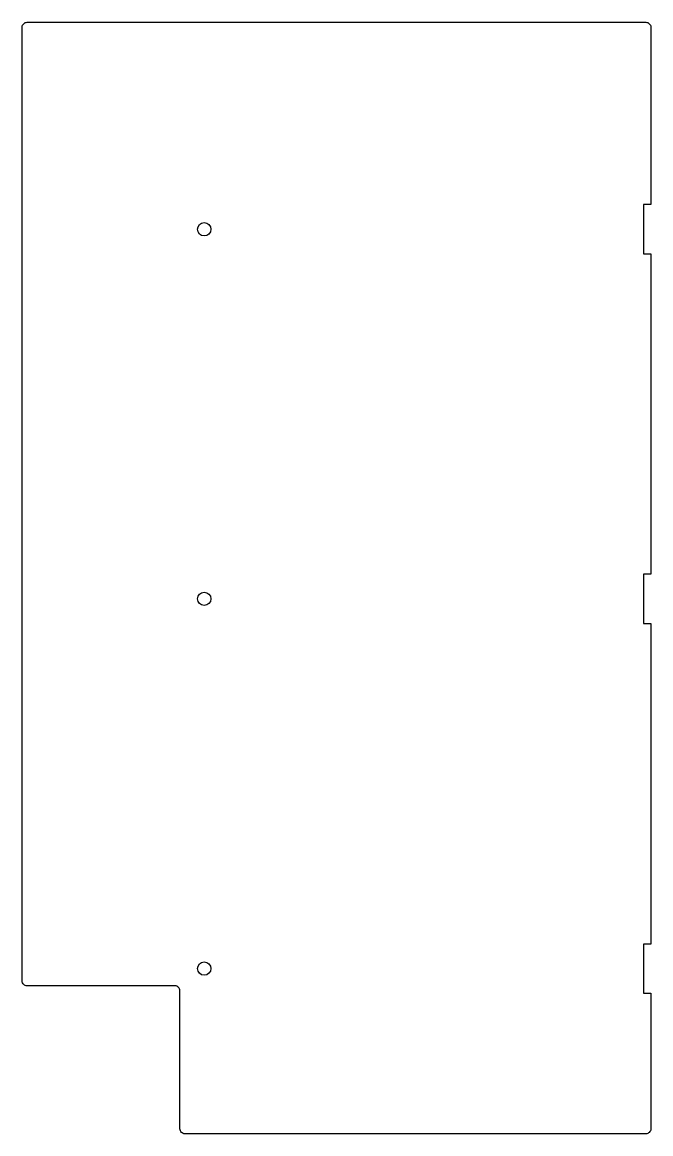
# Model space of a CAD drawing. Header units: millimetres. Extents: x 15 to 270, y -386 to 65.
import ezdxf

# ---------------------------------------------------------------- set-up
doc = ezdxf.new("R2010")
doc.units = ezdxf.units.MM
doc.layers.get('0').update_dxf_attribs({"linetype": 'CONTINUOUS'})

msp = doc.modelspace()

# ---------------------------------------------------------------- linework, layer by layer
for points in [[(269.98, -383.98, -0.414214), (267.98, -385.98), (80.98, -385.98, -0.414214), (78.98, -383.98), (78.98, -327.98, 0.414214), (76.98, -325.98), (16.98, -325.98, -0.414214), (14.98, -323.98), (14.98, 63.02, -0.414214), (16.98, 65.02), (267.98, 65.02, -0.414214), (269.98, 63.02), (269.98, -8.98), (266.98, -8.98), (266.98, -28.98), (269.98, -28.98), (269.98, -158.98), (266.98, -158.98), (266.98, -178.98), (269.98, -178.98), (269.98, -308.98), (266.98, -308.98), (266.98, -328.98), (269.98, -328.98)], [(76.98, -325.98), (16.98, -325.98, -0.414214), (14.98, -323.98), (14.98, 63.02, -0.414214), (16.98, 65.02), (267.98, 65.02, -0.414214), (269.98, 63.02), (269.98, -8.98), (266.98, -8.98), (266.98, -28.98), (269.98, -28.98), (269.98, -158.98), (266.98, -158.98), (266.98, -178.98), (269.98, -178.98), (269.98, -308.98), (266.98, -308.98), (266.98, -328.98), (269.98, -328.98), (269.98, -383.98, -0.414214), (267.98, -385.98), (80.98, -385.98, -0.414214), (78.98, -383.98), (78.98, -327.98, 0.414214)]]:
    msp.add_lwpolyline(points, format="xyb", close=True)
for centre in [(88.82, -19, 0), (88.82, -19, 0), (88.82, -168.92, 0), (88.82, -168.92, 0), (88.82, -318.97, 0), (88.82, -318.97, 0)]:
    msp.add_circle(centre, 2.7)

doc.saveas('drawing.dxf')
